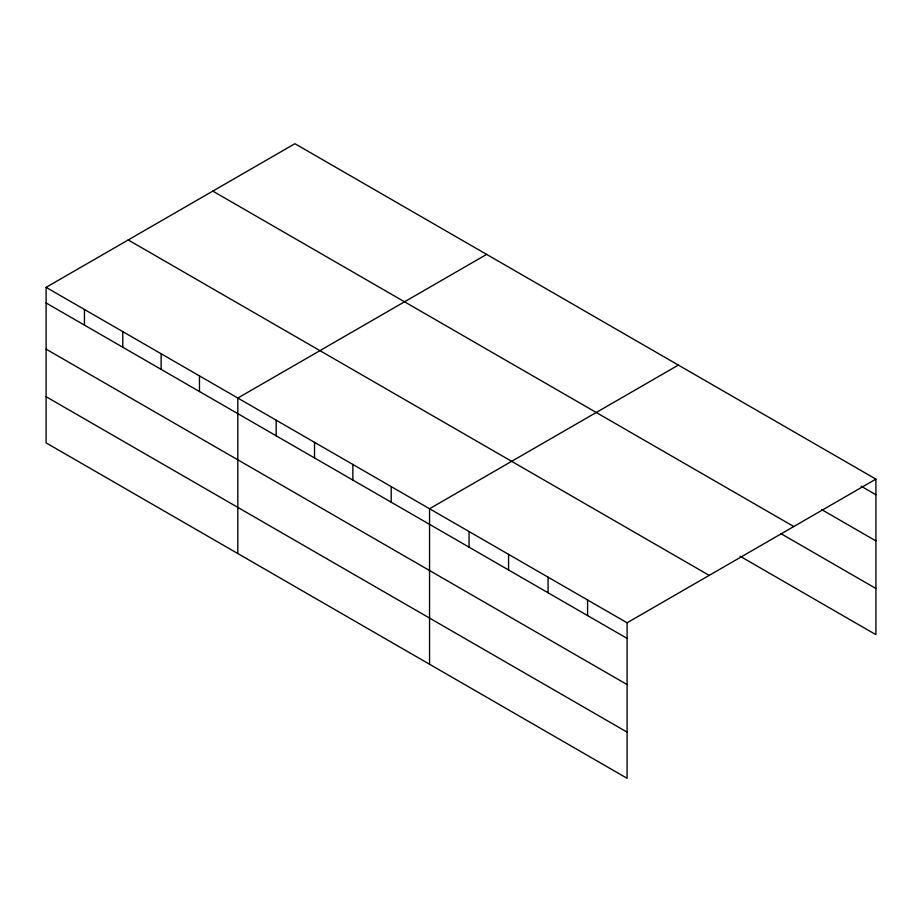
<?xml version="1.0" encoding="UTF-8"?>
<svg xmlns="http://www.w3.org/2000/svg" width="922" height="922" viewBox="0 0 922 922"><rect width="100%" height="100%" fill="white"/><g stroke="black" fill="none" stroke-linecap="round" stroke-linejoin="round"><path stroke-width="1.38" d="M46.1 287.353L627.087 622.788L627.087 778.295L46.1 442.871L46.1 287.353L294.913 143.705L875.9 479.129L875.9 634.647L740.101 556.243M486.643 254.391L237.818 398.05L237.818 553.557M678.362 365.089L429.548 508.737L429.548 664.255M627.087 622.788L875.9 479.129M861.09 486.194L875.9 494.745M821.583 509.543L875.9 540.914M212.809 191.108L793.784 526.531M780.842 533.596L875.9 588.478M128.216 239.951L709.191 575.374M46.1 302.969L627.087 638.393M46.1 349.138L627.087 684.562M46.1 396.702L627.087 732.126M587.579 599.968L587.579 615.585M548.071 577.16L548.071 592.777M508.564 554.353L508.564 569.969M469.056 531.545L469.056 547.161M391.205 486.597L391.205 502.213M352.861 464.458L352.861 480.074M314.517 442.318L314.517 457.934M276.174 420.19L276.174 435.795M199.475 375.911L199.475 391.527M161.131 353.771L161.131 369.388M122.787 331.632L122.787 347.248M84.444 309.492L84.444 325.109"/></g></svg>
